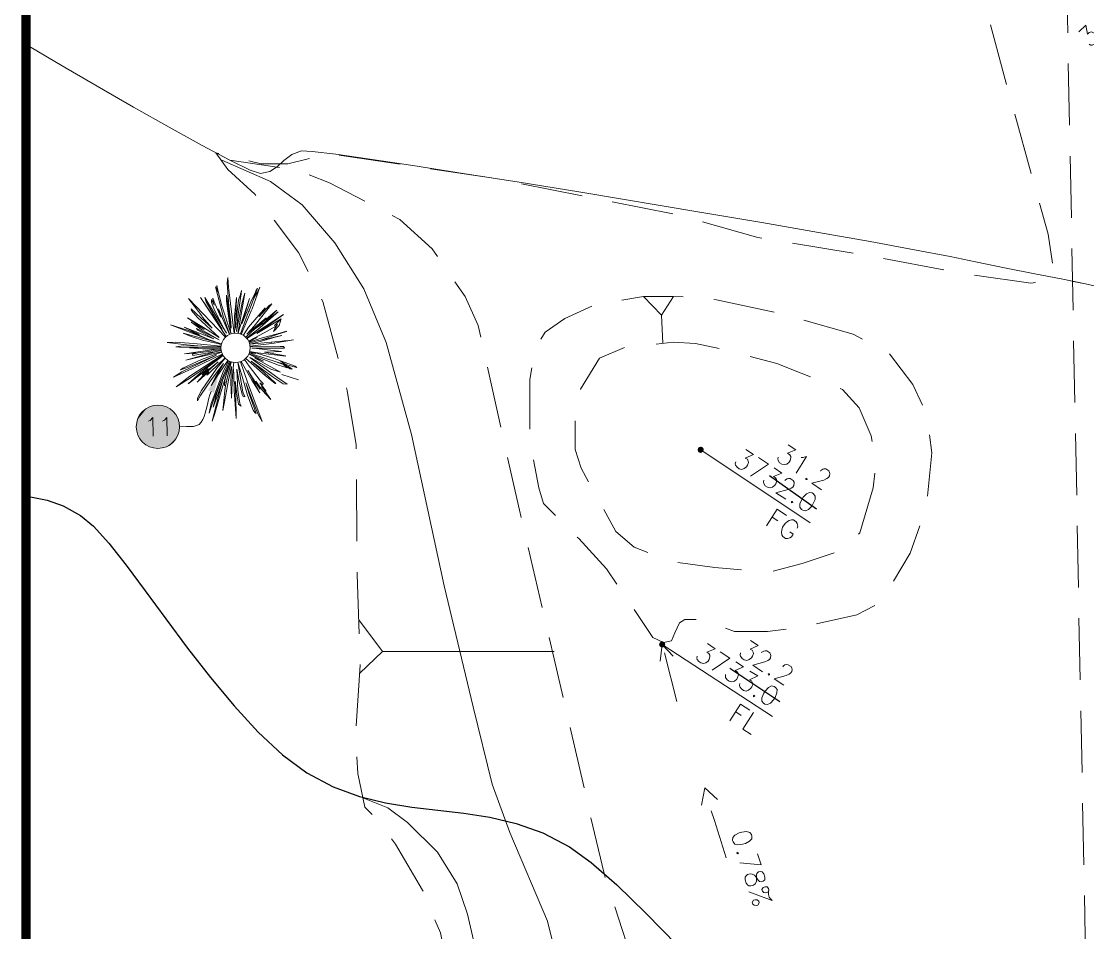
# Model space of a CAD drawing. Header units: millimetres. Extents: x -419 to 20046, y -14642 to 2638.
# Drawn here: x 0.9 to 5.226, y 13.44 to 17.137 of the extents above; entities that cross this region are included whole.
import ezdxf

# ---------------------------------------------------------------- set-up
doc = ezdxf.new("R2010")
doc.units = ezdxf.units.MM
for name, color, linetype in [('PDF11_----LN02', 7, 'Continuous'), ('PDF11_----LN03', 7, 'Continuous'), ('PDF11_----TX00', 7, 'Continuous'), ('PDF11_24x36$-$Yucca$Valley$TB$CUP$----TB02', 7, 'Continuous'), ('PDF11_PR-swale', 7, 'Continuous')]:
    doc.layers.add(name, color=color, linetype=linetype)
for name, color, linetype, true_color in [('PDF11_0', 7, 'Continuous', 0xb3b3b3), ('PDF11_EXTO$--C3-Surface-EXTO', 7, 'Continuous', 0xb3b3b3), ('PDF11_EXTO$EXLSTR', 7, 'Continuous', 0xb3b3b3)]:
    doc.layers.add(name, color=color, linetype=linetype, true_color=true_color)

msp = doc.modelspace()

# ---------------------------------------------------------------- hatches: boundary and pattern name
at = {"layer": 'PDF11_0', "transparency": 33554559}
for points in [[(1.701, 15.7096), (1.6576, 15.6404), (1.6818, 15.6304)], [(3.6453, 15.4054), (3.6436, 15.3996), (3.6561, 15.3987)], [(3.6561, 15.3987), (3.6503, 15.4104), (3.6453, 15.4054)], [(3.6561, 15.3987), (3.657, 15.4112), (3.6503, 15.4104)], [(3.6628, 15.4096), (3.657, 15.4112), (3.6561, 15.3987)], [(3.6561, 15.3987), (3.667, 15.4046), (3.6628, 15.4096)], [(3.6561, 15.3987), (3.6686, 15.3979), (3.667, 15.4046)], [(3.6561, 15.3987), (3.6436, 15.3996), (3.6445, 15.3929)], [(3.6561, 15.3987), (3.6445, 15.3929), (3.6486, 15.3887)], [(3.6486, 15.3887), (3.6553, 15.3862), (3.6561, 15.3987)], [(3.6561, 15.3987), (3.6553, 15.3862), (3.6611, 15.3879)], [(3.6561, 15.3987), (3.6611, 15.3879), (3.6661, 15.3921)], [(3.6661, 15.3921), (3.6686, 15.3979), (3.6561, 15.3987)], [(3.4894, 14.6162), (3.4869, 14.6095), (3.4994, 14.6095)], [(3.4994, 14.6095), (3.4869, 14.6095), (3.4886, 14.6037)], [(3.4994, 14.6095), (3.4886, 14.6037), (3.4928, 14.5987)], [(3.4994, 14.6095), (3.4936, 14.6203), (3.4894, 14.6162)], [(3.4928, 14.5987), (3.4986, 14.597), (3.4994, 14.6095)], [(3.4994, 14.6095), (3.5003, 14.622), (3.4936, 14.6203)], [(3.4994, 14.6095), (3.4986, 14.597), (3.5053, 14.5978)], [(3.5061, 14.6195), (3.5003, 14.622), (3.4994, 14.6095)], [(3.4994, 14.6095), (3.5111, 14.6145), (3.5061, 14.6195)], [(3.4994, 14.6095), (3.5119, 14.6087), (3.5111, 14.6145)], [(3.4994, 14.6095), (3.5053, 14.5978), (3.5103, 14.602)], [(3.5103, 14.602), (3.5119, 14.6087), (3.4994, 14.6095)]]:
    msp.add_hatch(color=7, dxfattribs=at).paths.add_polyline_path(points)
at = {"layer": 'PDF11_0', "true_color": 0xffffff, "transparency": 33554559}
for points in [[(1.4393, 15.5787), (1.3659, 15.4904), (1.4518, 15.5804)], [(1.4518, 15.5804), (1.3659, 15.4904), (1.3676, 15.4712)], [(1.4393, 15.5787), (1.3668, 15.5046), (1.3659, 15.4904)], [(1.4201, 15.5737), (1.3668, 15.5046), (1.4393, 15.5787)], [(1.4518, 15.5804), (1.3676, 15.4712), (1.476, 15.5771)], [(1.476, 15.5771), (1.3676, 15.4712), (1.3751, 15.4529)], [(1.476, 15.5771), (1.3751, 15.4529), (1.496, 15.5696)], [(1.4201, 15.5737), (1.3701, 15.5196), (1.3668, 15.5046)], [(1.4084, 15.5679), (1.3701, 15.5196), (1.4201, 15.5737)], [(1.4084, 15.5679), (1.3768, 15.5346), (1.3701, 15.5196)], [(1.496, 15.5696), (1.3751, 15.4529), (1.3826, 15.4404)], [(1.3984, 15.5604), (1.3768, 15.5346), (1.4084, 15.5679)], [(1.3984, 15.5604), (1.3876, 15.5504), (1.3768, 15.5346)], [(1.496, 15.5696), (1.3826, 15.4404), (1.5151, 15.5554)], [(1.5151, 15.5554), (1.3826, 15.4404), (1.3959, 15.4262)], [(1.5151, 15.5554), (1.3959, 15.4262), (1.5268, 15.5412)], [(1.5268, 15.5412), (1.3959, 15.4262), (1.4093, 15.4162)], [(1.5268, 15.5412), (1.4093, 15.4162), (1.5351, 15.5254)], [(1.5351, 15.5254), (1.4093, 15.4162), (1.4243, 15.4087)], [(1.5351, 15.5254), (1.4243, 15.4087), (1.5418, 15.4937)], [(1.5418, 15.4937), (1.4243, 15.4087), (1.4434, 15.4046)], [(1.5418, 15.4937), (1.4434, 15.4046), (1.5376, 15.4646)], [(1.5376, 15.4646), (1.4434, 15.4046), (1.4635, 15.4046)], [(1.5376, 15.4646), (1.4635, 15.4046), (1.5301, 15.4487)], [(1.5301, 15.4487), (1.4635, 15.4046), (1.4968, 15.4154)], [(1.5301, 15.4487), (1.4968, 15.4154), (1.5143, 15.4279)]]:
    msp.add_hatch(color=7, dxfattribs=at).paths.add_polyline_path(points)

# ---------------------------------------------------------------- linework, layer by layer
at = {"layer": 'PDF11_----LN02', "lineweight": 18}
for points in [[(5.1454, 17.0905), (5.1404, 17.3406)], [(4.8312, 17.123), (4.8971, 16.8814)], [(5.1521, 16.7155), (5.1471, 16.9655)], [(4.9304, 16.7605), (4.9971, 16.5197)], [(1.701, 16.6005), (1.6893, 16.6038), (1.7368, 16.5363), (1.8468, 16.4355), (1.851, 16.4305)], [(1.7126, 16.5738), (1.911, 16.488), (2.0385, 16.3921), (2.1718, 16.238), (2.2893, 16.0513), (2.3802, 15.8346), (2.4827, 15.4604), (2.6152, 14.847), (2.7327, 14.3561), (2.8094, 14.0428), (2.8819, 13.8461), (3.0344, 13.4869), (3.1044, 13.2036)], [(1.9468, 16.5438), (1.7451, 16.5738)], [(2.0693, 16.5805), (1.981, 16.5597), (1.8726, 16.5597), (1.8226, 16.5713)], [(2.436, 16.558), (2.1885, 16.5947)], [(5.1596, 16.3405), (5.1546, 16.5905)], [(2.8069, 16.5022), (2.8061, 16.5022), (2.5594, 16.5388)], [(2.0677, 16.5147), (2.1493, 16.4813), (2.2927, 16.4071)], [(3.1744, 16.4288), (2.9294, 16.478)], [(3.5428, 16.3563), (3.2969, 16.4046)], [(5.0304, 16.3996), (5.0654, 16.2738), (5.0829, 16.1555)], [(1.926, 16.3305), (2.0243, 16.1996), (2.0627, 16.1221)], [(2.4035, 16.3496), (2.4352, 16.333), (2.566, 16.2146), (2.5877, 16.183)], [(3.9045, 16.258), (3.8878, 16.2605), (3.6628, 16.3238)], [(4.2745, 16.1963), (4.0278, 16.2371)], [(5.1671, 15.9654), (5.1621, 16.2155)], [(4.6429, 16.1296), (4.397, 16.1755)], [(5.0137, 16.078), (4.9946, 16.0755), (4.7662, 16.1071)], [(2.6585, 16.0805), (2.7002, 16.0213), (2.7527, 15.9038), (2.7636, 15.8563)], [(5.1671, 16.0821), (5.2171, 16.0721), (5.3104, 16.0505), (5.4338, 16.0088)], [(2.1177, 16.0104), (2.1227, 16.0004), (2.1852, 15.7696)], [(3.3361, 16.0063), (3.4244, 16.0213), (3.5461, 16.0213), (3.5845, 16.0188)], [(3.5461, 16.0213), (3.4969, 15.9454), (3.4244, 16.0213)], [(3.7095, 16.0088), (3.7195, 16.0079), (3.9536, 15.9571)], [(3.0077, 15.8479), (3.0252, 15.8763), (3.1044, 15.9321), (3.2136, 15.9821)], [(3.5028, 15.8313), (3.4969, 15.9454)], [(4.0745, 15.9254), (4.2745, 15.8679), (4.312, 15.8479)], [(3.4753, 15.8279), (3.5436, 15.8354), (3.6345, 15.8296), (3.7311, 15.8096)], [(5.1737, 15.5904), (5.1687, 15.8404)], [(3.1678, 15.6438), (3.1678, 15.6454), (3.2453, 15.7704), (3.3461, 15.8138)], [(3.8561, 15.7771), (3.9653, 15.7488), (4.0628, 15.7104), (4.1012, 15.6946)], [(4.4212, 15.7888), (4.517, 15.6638), (4.5554, 15.5796)], [(2.8452, 15.4904), (2.7911, 15.7338)], [(2.9627, 15.4821), (2.9627, 15.6846), (2.9702, 15.7313)], [(2.2185, 15.6496), (2.221, 15.6396), (2.2585, 15.4196), (2.2585, 15.4029)], [(4.2212, 15.6479), (4.2312, 15.6438), (4.2987, 15.5687), (4.3478, 15.4554), (4.352, 15.4321)], [(3.2003, 15.2687), (3.1703, 15.3237), (3.1469, 15.4004), (3.1469, 15.5162)], [(4.5845, 15.4596), (4.5937, 15.3871), (4.5762, 15.2104)], [(5.1812, 15.2154), (5.1762, 15.4654)], [(2.8727, 15.3679), (2.9211, 15.1545), (2.9277, 15.1245)], [(3.0669, 15.1329), (3.0186, 15.1804), (2.9986, 15.2446), (2.9777, 15.3579)], [(2.2593, 15.2779), (2.261, 15.0279)], [(4.3628, 15.3046), (4.3562, 15.2446), (4.302, 15.062), (4.2962, 15.0562)], [(3.4419, 14.982), (3.3861, 15.0045), (3.3119, 15.067), (3.2628, 15.1562)], [(4.5454, 15.0904), (4.5054, 14.9795), (4.4387, 14.8654)], [(5.1887, 14.8404), (5.1837, 15.0904)], [(3.1553, 15.0445), (3.1611, 15.0387), (3.2736, 14.9162), (3.3161, 14.8537)], [(3.0127, 14.7587), (2.9561, 15.002)], [(4.197, 14.9812), (4.067, 14.937), (3.9495, 14.9062)], [(3.8211, 14.912), (3.7136, 14.9212), (3.5636, 14.942)], [(2.2702, 14.6528), (2.2618, 14.8929), (2.2618, 14.9029)], [(4.3628, 14.7678), (4.2887, 14.7295), (4.1262, 14.6928)], [(3.637, 14.7103), (3.5911, 14.7103), (3.5703, 14.697), (3.5503, 14.6562), (3.5369, 14.6237), (3.5053, 14.617), (3.4611, 14.637), (3.3861, 14.7503)], [(5.1954, 14.4653), (5.1904, 14.7153)], [(2.2685, 14.7087), (2.3644, 14.5803), (2.2727, 14.4928)], [(4.0028, 14.6712), (3.927, 14.6612), (3.7928, 14.6612), (3.757, 14.6753)], [(3.0411, 14.637), (3.0611, 14.5512), (3.0977, 14.3937)], [(3.0611, 14.5803), (2.3644, 14.5803)], [(2.2743, 14.5278), (2.2743, 14.5245), (2.2585, 14.2786)], [(5.2029, 14.0903), (5.1979, 14.3403)], [(3.1828, 14.0278), (3.1261, 14.272)], [(2.3227, 13.9186), (2.2935, 13.9494), (2.2643, 14.0853), (2.2602, 14.1536)], [(5.2104, 13.7153), (5.2054, 13.9653)], [(3.2686, 13.6636), (3.2636, 13.6794), (3.2103, 13.9061)], [(2.401, 13.8211), (2.4177, 13.7986), (2.5277, 13.6128), (2.5302, 13.6078)], [(5.2171, 13.3411), (5.2129, 13.5903)], [(3.3844, 13.3069), (3.3069, 13.5444)], [(2.5777, 13.4919), (2.6002, 13.4386), (2.6377, 13.2502)]]:
    msp.add_lwpolyline(points, dxfattribs=at)
at = {"layer": 'PDF11_----LN03', "lineweight": 30}
for points in [[(4.1253, 15.1579), (3.9345, 15.2937)], [(3.977, 14.377), (3.7745, 14.512)]]:
    msp.add_lwpolyline(points, dxfattribs=at)
at = {"layer": 'PDF11_----LN03', "lineweight": 20}
msp.add_lwpolyline([(2.2718, 13.992), (2.3869, 13.9461), (2.4669, 13.8869), (2.5885, 13.7669), (2.6677, 13.6378), (2.7094, 13.5144), (2.8519, 12.901), (2.9794, 12.291), (3.0836, 11.9735), (3.2769, 11.4559), (3.577, 10.8034), (3.8711, 10.2533), (4.2928, 9.5141), (4.5095, 9.2266), (4.6137, 9.1424), (5.2913, 8.8132), (6.0547, 8.6024), (6.6872, 8.4573), (7.4173, 8.3323), (8.2015, 8.2373), (9.1516, 8.1457), (9.8908, 8.074), (10.7925, 7.9765)], dxfattribs=at)
at = {"layer": 'PDF11_----TX00', "lineweight": 20}
for points in [[(5.1904, 17.0947), (5.2179, 17.1214), (5.2246, 17.0847), (5.2313, 17.0922), (5.2396, 17.0947), (5.2446, 17.0939), (5.2546, 17.088), (5.2604, 17.083), (5.2654, 17.0722), (5.2663, 17.0622), (5.2613, 17.0522), (5.2538, 17.0447), (5.2438, 17.0405), (5.2388, 17.0405), (5.2313, 17.0439)], [(4.0103, 15.4187), (4.042, 15.3987), (4.0087, 15.3846), (4.017, 15.3787), (4.0212, 15.3721), (4.022, 15.3671), (4.0187, 15.3554), (4.0145, 15.3487), (4.0053, 15.3412), (3.9953, 15.3387), (3.9845, 15.3404), (3.9762, 15.3462), (3.9695, 15.3554), (3.9687, 15.3604), (3.9695, 15.3687)], [(3.8386, 15.4004), (3.8703, 15.3796), (3.8361, 15.3654), (3.8453, 15.3604), (3.8486, 15.3529), (3.8495, 15.3479), (3.8461, 15.3362), (3.842, 15.3304), (3.8328, 15.3229), (3.8228, 15.3196), (3.812, 15.3221), (3.8036, 15.3279), (3.797, 15.3371), (3.7961, 15.3421), (3.7978, 15.3504)], [(3.8903, 15.3671), (3.9303, 15.3404), (3.8578, 15.2921)], [(4.0628, 15.3671), (4.0712, 15.3671), (4.0853, 15.3712), (4.0428, 15.3037)], [(3.9536, 15.3254), (3.9853, 15.3046), (3.9511, 15.2904), (3.9595, 15.2846), (3.9637, 15.2779), (3.9645, 15.2729), (3.9603, 15.2612), (3.9561, 15.2554), (3.9478, 15.2471), (3.9378, 15.2446), (3.927, 15.2471), (3.9178, 15.2529), (3.912, 15.2621), (3.9111, 15.2671), (3.912, 15.2754)], [(4.142, 15.3121), (4.1437, 15.3154), (4.1512, 15.3204), (4.1553, 15.3212), (4.1637, 15.3212), (4.1753, 15.3137), (4.1787, 15.3062), (4.1795, 15.3012), (4.1787, 15.2929), (4.1745, 15.2871), (4.167, 15.2821), (4.1553, 15.2762), (4.1062, 15.2629), (4.1462, 15.2371)], [(3.9978, 15.2737), (3.9995, 15.2771), (4.007, 15.2812), (4.012, 15.2829), (4.0195, 15.2821), (4.0312, 15.2746), (4.0345, 15.2679), (4.0353, 15.2629), (4.0337, 15.2546), (4.0295, 15.2479), (4.0228, 15.2437), (4.0112, 15.2379), (3.9612, 15.2246), (4.0012, 15.1987)], [(3.9228, 15.0904), (3.9662, 15.1579), (4.0037, 15.1329)], [(3.9687, 15.1104), (3.9453, 15.1254)], [(4.017, 15.0654), (4.0312, 15.0562), (4.0245, 15.0462), (4.0178, 15.042), (4.0078, 15.0395), (4.0003, 15.0395), (3.9887, 15.047), (3.9853, 15.0545), (3.9837, 15.0645), (3.9845, 15.0729), (3.9878, 15.0845), (3.9987, 15.1004), (4.0078, 15.1079), (4.0145, 15.112), (4.0245, 15.1145), (4.032, 15.1145), (4.0437, 15.107), (4.0478, 15.0995), (4.0495, 15.0895), (4.0478, 15.0812)], [(3.8578, 14.6253), (3.8895, 14.6053), (3.8561, 14.5903), (3.8645, 14.5853), (3.8686, 14.5778), (3.8695, 14.5728), (3.8661, 14.562), (3.862, 14.5553), (3.8528, 14.5478), (3.8428, 14.5445), (3.832, 14.547), (3.8236, 14.5528), (3.817, 14.5612), (3.8161, 14.5662), (3.817, 14.5745)], [(3.6828, 14.6128), (3.7145, 14.592), (3.6803, 14.5778), (3.6895, 14.572), (3.6928, 14.5653), (3.6936, 14.5603), (3.6903, 14.5487), (3.6861, 14.542), (3.677, 14.5345), (3.667, 14.532), (3.6561, 14.5345), (3.6478, 14.5395), (3.6411, 14.5487), (3.6403, 14.5537), (3.642, 14.562)], [(3.7345, 14.5795), (3.7745, 14.5537), (3.7028, 14.5045)], [(3.9028, 14.5745), (3.9045, 14.5778), (3.912, 14.582), (3.917, 14.5837), (3.9245, 14.5828), (3.9361, 14.5753), (3.9395, 14.5687), (3.9403, 14.5637), (3.9395, 14.5553), (3.9353, 14.5487), (3.9278, 14.5445), (3.9161, 14.5387), (3.867, 14.5253), (3.907, 14.4987)], [(3.7978, 14.5387), (3.8295, 14.5178), (3.7961, 14.5037), (3.8045, 14.4978), (3.8078, 14.4912), (3.8086, 14.4862), (3.8053, 14.4745), (3.802, 14.4678), (3.7928, 14.4603), (3.7828, 14.4578), (3.772, 14.4603), (3.7636, 14.4653), (3.757, 14.4745), (3.7561, 14.4795), (3.757, 14.4878)], [(3.8553, 14.5012), (3.887, 14.4812), (3.8536, 14.4662), (3.862, 14.4612), (3.8661, 14.4537), (3.867, 14.4487), (3.8636, 14.4378), (3.8595, 14.4312), (3.8503, 14.4237), (3.8403, 14.4203), (3.8295, 14.4228), (3.8211, 14.4287), (3.8145, 14.437), (3.8136, 14.442), (3.8145, 14.4503)], [(3.9895, 14.5187), (3.9912, 14.522), (3.9978, 14.5262), (4.0028, 14.5278), (4.0112, 14.527), (4.0228, 14.5203), (4.0262, 14.5128), (4.027, 14.5078), (4.0262, 14.4995), (4.022, 14.4937), (4.0145, 14.4887), (4.0028, 14.4828), (3.9536, 14.4695), (3.9937, 14.4437)], [(3.7745, 14.2995), (3.8178, 14.367), (3.8553, 14.3428)], [(3.8203, 14.3203), (3.7978, 14.3353)], [(3.8611, 14.2445), (3.827, 14.2661), (3.8703, 14.3336)], [(3.8861, 13.7603), (3.9011, 13.7144), (3.8145, 13.7228)], [(3.9328, 13.6128), (3.9311, 13.6053), (3.9311, 13.5944), (3.9336, 13.5844), (3.9403, 13.5761), (3.9461, 13.5703), (3.8511, 13.6053)]]:
    msp.add_lwpolyline(points, dxfattribs=at)
for points in [[(4.087, 15.2837), (4.0878, 15.2787), (4.0828, 15.2779), (4.082, 15.2829)], [(4.0287, 15.1895), (4.0295, 15.1845), (4.0245, 15.1837), (4.0237, 15.1887)], [(4.1087, 15.2237), (4.1137, 15.2204), (4.1203, 15.2112), (4.1203, 15.1979), (4.1128, 15.1804), (4.1062, 15.1704), (4.0928, 15.157), (4.0812, 15.1512), (4.0703, 15.1537), (4.0645, 15.157), (4.0578, 15.1662), (4.0587, 15.1795), (4.0662, 15.197), (4.072, 15.2062), (4.0853, 15.2204), (4.0978, 15.2262)], [(3.9345, 14.4903), (3.9353, 14.4853), (3.9303, 14.4845), (3.9295, 14.4895)], [(3.9536, 14.4387), (3.9595, 14.4345), (3.9662, 14.4262), (3.9653, 14.4128), (3.9578, 14.3945), (3.952, 14.3853), (3.9386, 14.3711), (3.927, 14.3653), (3.9161, 14.367), (3.9103, 14.3711), (3.9036, 14.3795), (3.9045, 14.3928), (3.912, 14.4112), (3.9178, 14.4203), (3.9311, 14.4345), (3.9428, 14.4412)], [(3.8745, 14.4037), (3.8753, 14.3987), (3.8703, 14.397), (3.8695, 14.402)], [(3.862, 13.8386), (3.8636, 13.8319), (3.8636, 13.8211), (3.8545, 13.8111), (3.837, 13.8019), (3.8261, 13.7986), (3.807, 13.7961), (3.7945, 13.7994), (3.7878, 13.8078), (3.7853, 13.8144), (3.7861, 13.8253), (3.7945, 13.8353), (3.812, 13.8444), (3.8228, 13.8478), (3.842, 13.8503), (3.8553, 13.8469)], [(3.8095, 13.7644), (3.807, 13.7603), (3.802, 13.7619), (3.8045, 13.7669)], [(3.912, 13.6786), (3.9161, 13.6653), (3.9161, 13.6544), (3.9095, 13.6486), (3.902, 13.6461), (3.8945, 13.6478), (3.8886, 13.6528), (3.8803, 13.6644), (3.8736, 13.6736), (3.8645, 13.6778), (3.8561, 13.6786), (3.8453, 13.6753), (3.8395, 13.6694), (3.8361, 13.6653), (3.8361, 13.6544), (3.8403, 13.6411), (3.847, 13.6328), (3.8511, 13.6303), (3.8595, 13.6294), (3.8703, 13.6328), (3.877, 13.6386), (3.882, 13.6469), (3.8828, 13.6586), (3.882, 13.6728), (3.8836, 13.6803), (3.8903, 13.6861), (3.897, 13.6878), (3.9053, 13.6869)], [(3.9278, 13.6044), (3.9203, 13.6019), (3.912, 13.6028), (3.9061, 13.6086), (3.9045, 13.6144), (3.9095, 13.6236), (3.917, 13.6261), (3.9253, 13.6253), (3.9311, 13.6194), (3.9328, 13.6128)], [(3.8911, 13.5678), (3.8936, 13.5611), (3.8878, 13.5519), (3.8811, 13.5503), (3.8728, 13.5511), (3.867, 13.5561), (3.8645, 13.5628), (3.8703, 13.5719), (3.877, 13.5736), (3.8853, 13.5728)]]:
    msp.add_lwpolyline(points, close=True, dxfattribs=at)
at = {"layer": 'PDF11_0', "lineweight": 18}
msp.add_lwpolyline([(5.3104, 16.0505), (5.2171, 16.0721), (5.1179, 16.0921), (5.0112, 16.113), (4.8954, 16.1355), (4.7704, 16.1621), (4.6679, 16.183), (4.5229, 16.2105), (4.3428, 16.2438), (4.1337, 16.2805), (3.9045, 16.3205), (3.6611, 16.3621), (3.1611, 16.4455), (2.9194, 16.4847), (2.6927, 16.5205), (2.4885, 16.5522), (2.3135, 16.578), (2.1752, 16.598), (2.0802, 16.6088), (2.0368, 16.6113), (1.9968, 16.5963), (1.9652, 16.573), (1.9385, 16.548), (1.9085, 16.528), (1.8701, 16.5197), (1.8276, 16.5338), (1.7451, 16.5738), (1.6335, 16.633), (1.5001, 16.7072), (1.3551, 16.7888), (1.2068, 16.8738), (1.0651, 16.9564), (0.9392, 17.0305), (0.9166, 17.0444)], dxfattribs=at)
at = {"layer": 'PDF11_0', "color": 7, "lineweight": 20}
for points in [[(1.6701, 15.6354), (1.6651, 15.6221), (1.661, 15.6079), (1.6535, 15.5771), (1.646, 15.5471), (1.6418, 15.5337), (1.636, 15.5212), (1.6293, 15.5104), (1.621, 15.5021), (1.611, 15.4971), (1.5985, 15.4937), (1.5701, 15.4937), (1.5418, 15.4946)], [(1.4159, 15.5146), (1.4226, 15.5179), (1.4334, 15.5296), (1.4343, 15.4546)], [(1.4726, 15.5154), (1.4801, 15.5196), (1.4901, 15.5304), (1.4918, 15.4554)], [(4.1003, 15.102), (3.6561, 15.3987)], [(3.947, 14.317), (3.4994, 14.6095)]]:
    msp.add_lwpolyline(points, dxfattribs=at)
at = {"layer": 'PDF11_0', "color": 7, "lineweight": 0, "true_color": 0xffffff}
msp.add_lwpolyline([(1.5143, 15.4279), (1.4968, 15.4154)], dxfattribs=at)
at = {"layer": 'PDF11_0', "lineweight": 30}
msp.add_lwpolyline([(0.9178, 15.2106), (0.9442, 15.207), (1.0051, 15.1945), (1.0693, 15.1712), (1.1401, 15.1329), (1.1926, 15.0887), (1.2551, 15.0195), (1.3251, 14.9312), (1.4026, 14.827), (1.486, 14.7137), (1.5743, 14.5945), (1.6676, 14.4745), (1.7626, 14.3595), (1.861, 14.2536), (1.9593, 14.162), (2.0577, 14.0886), (2.1652, 14.0311), (2.2718, 13.992), (2.3777, 13.9661), (2.4835, 13.9486), (2.5894, 13.9369), (2.6944, 13.9244), (2.8002, 13.9078), (2.9069, 13.8828), (3.0152, 13.8444), (3.1236, 13.7878), (3.2111, 13.7244), (3.3153, 13.6336), (3.4328, 13.5194), (3.5611, 13.3877)], dxfattribs=at)
at = {"layer": 'PDF11_0', "color": 7, "lineweight": 20}
msp.add_circle((1.4539, 15.4925), 0.0879, dxfattribs=at)
at = {"layer": 'PDF11_24x36$-$Yucca$Valley$TB$CUP$----TB02', "lineweight": 0, "const_width": 0.0375}
msp.add_lwpolyline([(35.4024, 0.4996), (35.4024, 23.5006), (0.9184, 23.5006), (0.9184, 0.4996)], close=True, dxfattribs=at)
at = {"layer": 'PDF11_EXTO$--C3-Surface-EXTO', "lineweight": 18}
msp.add_lwpolyline([(5.3104, 16.0505), (5.2171, 16.0721), (5.1179, 16.0921), (5.0112, 16.113), (4.8954, 16.1355), (4.7704, 16.1621), (4.6679, 16.183), (4.5229, 16.2105), (4.3428, 16.2438), (4.1337, 16.2805), (3.9045, 16.3205), (3.6611, 16.3621), (3.1611, 16.4455), (2.9194, 16.4847), (2.6927, 16.5205), (2.4885, 16.5522), (2.3135, 16.578), (2.1752, 16.598), (2.0802, 16.6088), (2.0368, 16.6113), (1.9968, 16.5963), (1.9652, 16.573), (1.9385, 16.548), (1.9085, 16.528), (1.8701, 16.5197), (1.8276, 16.5338), (1.7451, 16.5738), (1.6335, 16.633), (1.5001, 16.7072), (1.3551, 16.7888), (1.2068, 16.8738), (1.0651, 16.9564), (0.9392, 17.0305), (0.9166, 17.0444)], dxfattribs=at)
at = {"layer": 'PDF11_EXTO$--C3-Surface-EXTO', "lineweight": 30}
msp.add_lwpolyline([(0.9178, 15.2106), (0.9442, 15.207), (1.0051, 15.1945), (1.0693, 15.1712), (1.1401, 15.1329), (1.1926, 15.0887), (1.2551, 15.0195), (1.3251, 14.9312), (1.4026, 14.827), (1.486, 14.7137), (1.5743, 14.5945), (1.6676, 14.4745), (1.7626, 14.3595), (1.861, 14.2536), (1.9593, 14.162), (2.0577, 14.0886), (2.1652, 14.0311), (2.2718, 13.992), (2.3777, 13.9661), (2.4835, 13.9486), (2.5894, 13.9369), (2.6944, 13.9244), (2.8002, 13.9078), (2.9069, 13.8828), (3.0152, 13.8444), (3.1236, 13.7878), (3.2111, 13.7244), (3.3153, 13.6336), (3.4328, 13.5194), (3.5611, 13.3877)], dxfattribs=at)
at = {"layer": 'PDF11_EXTO$EXLSTR', "lineweight": 18}
for points in [[(1.7451, 15.8663), (1.7401, 15.8804), (1.7185, 15.9404), (1.6868, 16.0596), (1.6943, 16.0388), (1.6935, 16.0655), (1.696, 16.0521), (1.7135, 15.9829), (1.7493, 15.8721), (1.7326, 16.0029), (1.7318, 16.0263), (1.736, 16.0004), (1.751, 15.8921), (1.7493, 15.9163), (1.741, 15.9796), (1.7351, 16.0763), (1.7368, 16.098), (1.7401, 16.0588), (1.7635, 15.8713)], [(1.7885, 15.8688), (1.8218, 15.9588), (1.8235, 15.9629), (1.841, 16.0096), (1.8526, 16.0396), (1.8551, 16.0463), (1.8576, 16.053), (1.8526, 16.0463), (1.8493, 16.0388), (1.8301, 15.9988), (1.8126, 15.9554), (1.7943, 15.9096), (1.7976, 15.9196), (1.826, 16.0121), (1.8243, 16.0088), (1.7826, 15.8829), (1.7793, 15.8704)], [(1.8651, 16.0538), (1.8618, 16.048), (1.8576, 16.0404), (1.841, 16.0096)], [(1.866, 16.0538), (1.8635, 16.048), (1.866, 16.0538), (1.8668, 16.058), (1.8618, 16.048)], [(1.866, 16.0555), (1.8668, 16.058), (1.8668, 16.0555)], [(1.7285, 15.8554), (1.5776, 16.0121), (1.6326, 15.9429), (1.6335, 15.9388), (1.6735, 15.8921), (1.6285, 15.9338), (1.5885, 15.9713), (1.5901, 15.9646), (1.6143, 15.9354), (1.7026, 15.8546), (1.6385, 15.8954), (1.5735, 15.9346), (1.641, 15.8871), (1.6168, 15.9004), (1.5893, 15.9163), (1.6326, 15.8854), (1.7026, 15.8454), (1.6368, 15.8779), (1.611, 15.8904), (1.616, 15.8846), (1.6801, 15.8496), (1.5601, 15.8963), (1.6226, 15.8663), (1.5735, 15.8838)], [(1.7301, 15.8579), (1.626, 16.0171), (1.7151, 15.8863), (1.6501, 15.9996), (1.6435, 16.0171), (1.6518, 16.0029), (1.7318, 15.8721), (1.7135, 15.9063), (1.681, 15.9721), (1.6718, 15.9963), (1.671, 16.0088), (1.6818, 15.9863), (1.6785, 15.9979), (1.6768, 16.0146), (1.6826, 15.9996), (1.7093, 15.9363), (1.6993, 15.9704), (1.716, 15.9313), (1.7443, 15.8663)], [(1.7651, 15.8713), (1.766, 15.8996), (1.7651, 15.9413), (1.7726, 16.0163), (1.771, 15.9746), (1.7685, 15.8929), (1.7701, 15.9154), (1.7801, 16.0054), (1.7885, 16.0288), (1.7893, 16.0321), (1.7901, 16.0329), (1.7926, 16.0446), (1.791, 16.0329), (1.791, 16.0321), (1.7876, 16.0046), (1.7785, 15.9379), (1.7726, 15.8788), (1.7768, 15.9013), (1.7951, 15.9963), (1.8068, 16.0338), (1.801, 16.0021), (1.7776, 15.8713)], [(1.8635, 16.048), (1.861, 16.0404), (1.856, 16.0279), (1.8526, 16.0271), (1.856, 16.0271), (1.836, 15.9704), (1.8326, 15.9629), (1.791, 15.8671)], [(1.7993, 15.8629), (1.8218, 15.8963), (1.8885, 15.9746), (1.8643, 15.9396), (1.9068, 15.9854), (1.916, 15.9904), (1.8443, 15.9004), (1.8143, 15.8679), (1.8927, 15.9346), (1.861, 15.9013), (1.936, 15.9654), (1.8868, 15.9154), (1.9418, 15.9588), (1.8585, 15.8871), (1.8126, 15.8521)], [(1.8143, 15.8504), (1.9635, 15.9479), (1.8551, 15.8713), (1.9543, 15.9304), (1.9268, 15.9038), (1.9385, 15.9071), (1.9343, 15.9013)], [(1.9543, 15.9304), (1.9452, 15.9038), (1.9227, 15.8788), (1.9277, 15.8913), (1.9343, 15.9013), (1.8843, 15.8738), (1.8218, 15.8396), (1.8568, 15.8538), (1.8226, 15.8371)], [(1.6635, 15.8446), (1.5051, 15.9063), (1.5735, 15.8838), (1.6635, 15.8446), (1.7018, 15.8321), (1.7118, 15.8296)], [(1.8093, 15.8554), (1.8126, 15.8588), (1.8476, 15.8896), (1.8568, 15.8979), (1.861, 15.9013)], [(1.8235, 15.8354), (1.8726, 15.8513), (1.9277, 15.8663), (1.9393, 15.8696), (1.9752, 15.8796), (1.9752, 15.8788), (1.9368, 15.8663), (1.9252, 15.8621), (1.8701, 15.8438), (1.921, 15.8546), (1.9302, 15.8571), (1.956, 15.8629), (1.9293, 15.8554), (1.9202, 15.8529), (1.8735, 15.8396), (1.8285, 15.8271), (1.9135, 15.8354), (1.9135, 15.8346), (1.9143, 15.8354), (1.9568, 15.8396), (1.966, 15.8404), (1.9843, 15.8421), (1.9852, 15.8421), (2.0043, 15.8446), (1.9652, 15.8379), (1.9552, 15.8363), (1.926, 15.8313), (1.8276, 15.8196)], [(1.8868, 15.9154), (1.8476, 15.8896)], [(1.7093, 15.8163), (1.6318, 15.8196), (1.5693, 15.8246), (1.4918, 15.8338), (1.5243, 15.8354), (1.6001, 15.8296), (1.7093, 15.8196)], [(1.711, 15.8263), (1.6951, 15.8304), (1.6468, 15.8413), (1.6385, 15.8429), (1.5893, 15.8579), (1.5568, 15.8721), (1.586, 15.8646), (1.6551, 15.8446), (1.7018, 15.8321)], [(1.8251, 15.8321), (1.8601, 15.8421), (1.8701, 15.8438)], [(1.7143, 15.7871), (1.5943, 15.7288), (1.5176, 15.6929), (1.551, 15.7154), (1.691, 15.7829), (1.5735, 15.7329), (1.5451, 15.7229), (1.5543, 15.7304), (1.6301, 15.7646), (1.7118, 15.7946)], [(1.7093, 15.8129), (1.6176, 15.8138), (1.5418, 15.8146), (1.526, 15.8171), (1.5568, 15.8213), (1.6318, 15.8196)], [(1.7093, 15.8038), (1.6168, 15.7929), (1.561, 15.7879), (1.6826, 15.8054), (1.7093, 15.8079)], [(1.711, 15.7963), (1.5676, 15.7621), (1.691, 15.7979)], [(1.7093, 15.8088), (1.6351, 15.8079), (1.5826, 15.8121), (1.6176, 15.8138)], [(1.7101, 15.8021), (1.691, 15.7979), (1.5951, 15.7821), (1.5943, 15.7871), (1.6168, 15.7929)], [(1.8285, 15.8171), (1.9493, 15.8179), (1.9535, 15.8179), (1.9627, 15.8179), (1.9677, 15.8113), (1.9493, 15.8113), (1.9468, 15.8113), (1.8343, 15.8113), (1.8543, 15.8096), (1.9552, 15.7979), (1.9243, 15.7963), (1.886, 15.7954), (1.971, 15.7796), (1.971, 15.7788), (1.8585, 15.7929), (1.841, 15.7954), (1.9252, 15.7688), (2.011, 15.7388), (2.0177, 15.7329), (1.976, 15.7438), (1.951, 15.7588), (1.971, 15.7446), (1.966, 15.7463), (1.9335, 15.7554), (1.9835, 15.7363), (1.9985, 15.7254), (1.9902, 15.7279), (1.9652, 15.7421), (1.9785, 15.7313), (1.9427, 15.7429), (1.8235, 15.7879)], [(1.826, 15.7963), (1.851, 15.7896), (1.8243, 15.7929)], [(1.9335, 15.7554), (1.846, 15.7846), (1.8251, 15.7921)], [(1.8285, 15.8271), (1.8268, 15.8271)], [(1.8268, 15.7979), (1.841, 15.7954)], [(1.7251, 15.7713), (1.6668, 15.7146), (1.656, 15.7038), (1.6526, 15.7013), (1.6551, 15.7088), (1.661, 15.7163), (1.6126, 15.6729), (1.6385, 15.7013), (1.6976, 15.7563), (1.6335, 15.7029), (1.6576, 15.7288), (1.5768, 15.6663), (1.6285, 15.7121), (1.7076, 15.7729), (1.7176, 15.7813), (1.586, 15.6904), (1.5276, 15.6538), (1.5835, 15.6979), (1.716, 15.7846)], [(1.7368, 15.7613), (1.6893, 15.6896), (1.6701, 15.6604), (1.6868, 15.6929), (1.7201, 15.7496), (1.6693, 15.6821), (1.6268, 15.6196), (1.6143, 15.5979), (1.6143, 15.6079), (1.6301, 15.6396), (1.6926, 15.7296), (1.726, 15.7704)], [(1.751, 15.7546), (1.7335, 15.6829), (1.7285, 15.6579), (1.7243, 15.6604), (1.7251, 15.6788), (1.7293, 15.6979), (1.7135, 15.6454), (1.6835, 15.5421), (1.6743, 15.5154), (1.7101, 15.6588), (1.7176, 15.6846), (1.6926, 15.6104), (1.6785, 15.5712), (1.6935, 15.6288), (1.7101, 15.6796), (1.6793, 15.5996), (1.6618, 15.5479), (1.6693, 15.5871), (1.7185, 15.7146), (1.7401, 15.7596)], [(1.7101, 15.6796), (1.7443, 15.7571)], [(1.7776, 15.7529), (1.7801, 15.7363), (1.791, 15.6729), (1.7985, 15.6346), (1.8043, 15.6187), (1.806, 15.6154), (1.8076, 15.6154), (1.8026, 15.6137), (1.7993, 15.6154), (1.7951, 15.6237), (1.7818, 15.6796), (1.7735, 15.7254), (1.7785, 15.6404), (1.7868, 15.5871), (1.791, 15.5762), (1.781, 15.5837), (1.7735, 15.6246), (1.7676, 15.6771), (1.7685, 15.6513), (1.771, 15.5487), (1.771, 15.5254), (1.7626, 15.6388), (1.7618, 15.7079), (1.7593, 15.7321), (1.7568, 15.7004), (1.7543, 15.6421), (1.7518, 15.6087), (1.7501, 15.6729), (1.7518, 15.7363), (1.7401, 15.6813), (1.7243, 15.5937), (1.7168, 15.5579), (1.7251, 15.6396), (1.7285, 15.6579)], [(1.7176, 15.6846), (1.7476, 15.7563)], [(1.7293, 15.6979), (1.7485, 15.7563)], [(1.7618, 15.7529), (1.7593, 15.7321)], [(1.7893, 15.7563), (1.8168, 15.6729), (1.8768, 15.5137), (1.871, 15.5229), (1.8601, 15.5421), (1.831, 15.6162), (1.811, 15.6704), (1.8235, 15.6263), (1.8518, 15.5462), (1.8476, 15.5496), (1.8401, 15.5596), (1.8168, 15.6204), (1.7926, 15.7054), (1.7785, 15.7529)], [(1.8051, 15.7646), (1.8243, 15.7379), (1.8693, 15.6796), (1.8785, 15.6704), (1.881, 15.6688), (1.881, 15.6671), (1.8785, 15.6638), (1.876, 15.6646), (1.8676, 15.6704), (1.8852, 15.6479), (1.8927, 15.6363), (1.8735, 15.6554), (1.8935, 15.6296), (1.9118, 15.6029), (1.8785, 15.6396), (1.851, 15.6771), (1.8685, 15.6446), (1.8501, 15.6721), (1.8185, 15.7204), (1.8385, 15.6846), (1.8676, 15.6304), (1.8343, 15.6813), (1.7918, 15.7571)], [(1.8235, 15.7871), (1.8818, 15.7588), (1.846, 15.7721), (1.9235, 15.7288), (1.951, 15.7138), (1.9118, 15.7263), (1.8335, 15.7704), (1.8268, 15.7729), (1.9402, 15.6913), (1.9777, 15.6646), (1.9618, 15.6663), (1.921, 15.6938), (1.8326, 15.7588), (1.8818, 15.7154), (1.9318, 15.6679), (1.9293, 15.6679), (1.8893, 15.7004), (1.8101, 15.7688)], [(2.0243, 15.6821), (1.956, 15.7038)]]:
    msp.add_lwpolyline(points, dxfattribs=at)
msp.add_circle((1.7689, 15.8125), 0.0596, dxfattribs=at)
at = {"layer": 'PDF11_PR-swale', "lineweight": 13}
for points in [[(3.4911, 14.5412), (3.4994, 14.6095), (3.5436, 14.5612)], [(3.5086, 14.5753), (3.5595, 14.3778)], [(3.6595, 13.9578), (3.672, 14.027), (3.7245, 13.9803)], [(3.6986, 13.9344), (3.712, 13.8944), (3.7586, 13.7436)]]:
    msp.add_lwpolyline(points, dxfattribs=at)

doc.saveas('drawing.dxf')
